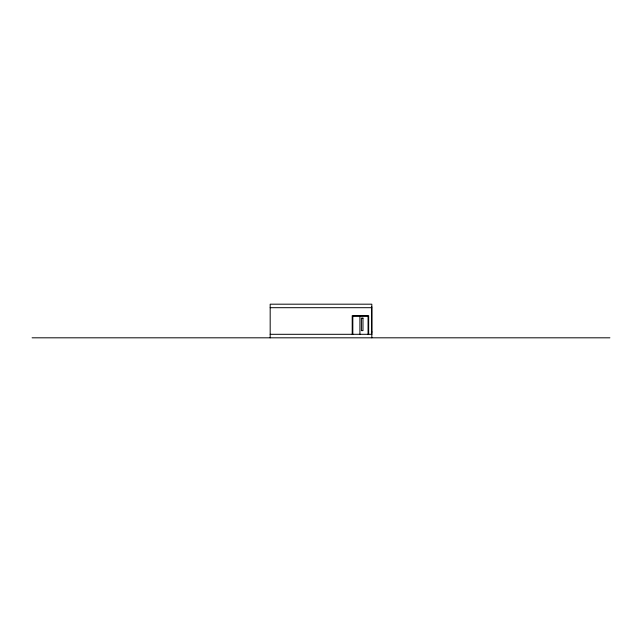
<?xml version="1.0" encoding="UTF-8"?>
<svg xmlns="http://www.w3.org/2000/svg" width="642" height="642" viewBox="0 0 642 642"><rect width="100%" height="100%" fill="white"/><g stroke="black" fill="none" stroke-linecap="round" stroke-linejoin="round"><path stroke-width="0.96" d="M371.381 306.82L371.822 306.82M270.178 307.695L371.822 307.695M371.381 331.858L371.822 331.858M371.381 332.115L371.822 332.115M270.178 334.305L371.822 334.305M32.1 337.812L609.9 337.812M371.822 337.812L371.822 304.188L270.178 304.188L270.178 337.812M371.734 307.695L371.734 334.305M368.668 334.305L368.668 315.663L352.209 315.663L352.209 334.305M368.059 334.305L368.059 316.273L352.819 316.273L352.819 334.305M359.913 316.273L359.913 334.305M362.979 318.111L361.406 318.111L361.406 330.63L362.979 330.63L362.979 318.111"/></g></svg>
